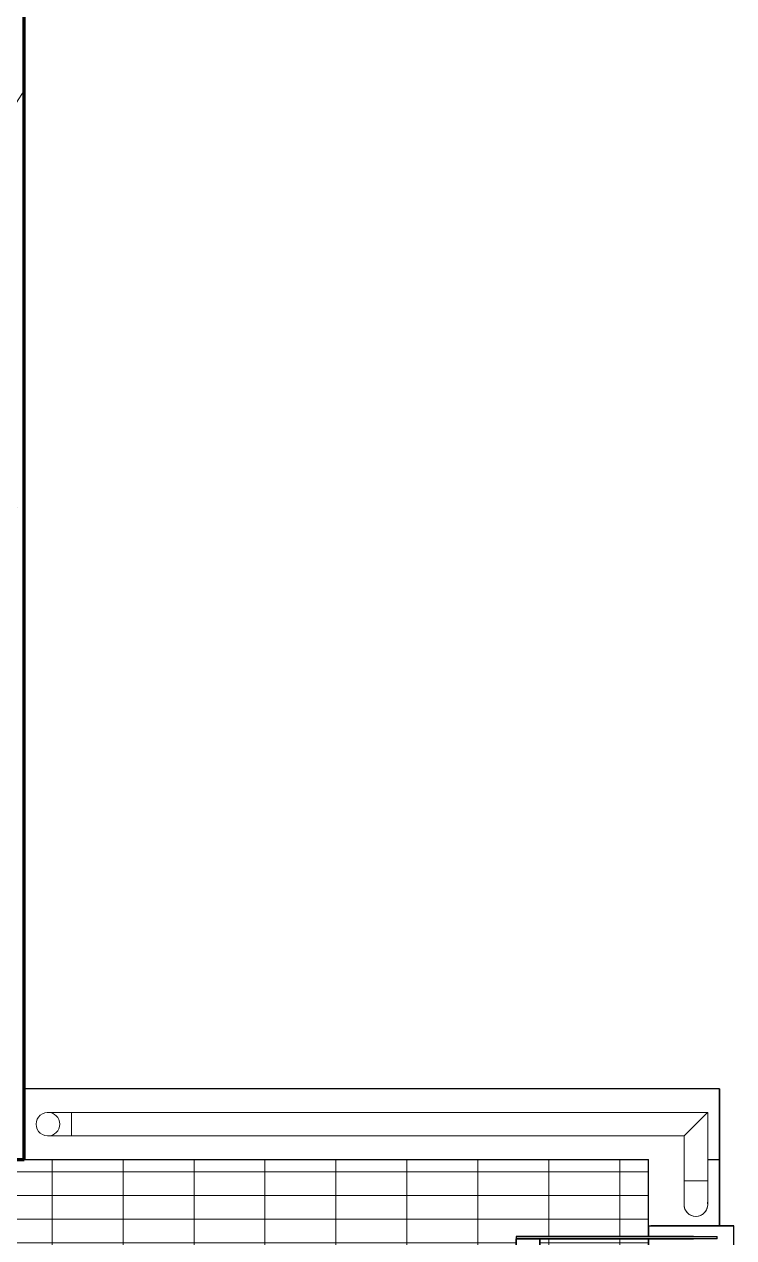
# Model space of a CAD drawing. Header units: millimetres. Extents: x -4391136 to -1798569, y -886572 to -291056.
# Drawn here: x -2377281 to -2375781, y -330252 to -327687 of the extents above; entities that cross this region are included whole.
import ezdxf

# ---------------------------------------------------------------- set-up
doc = ezdxf.new("R2010")
doc.units = ezdxf.units.MM
for name, color, linetype in [('_PP-Dim', 7, 'Continuous'), ('Xref-C-1-PP17-AR-2214-01-B$0$A-FLOR-E', 7, 'Continuous'), ('Xref-C-1-PP17-AR-2214-01-B$0$A-FLOR-HRAL', 7, 'Continuous'), ('Xref-C-1-PP17-AR-2214-01-B$0$A-FLOR-PATT', 7, 'Continuous'), ('Xref-C-1-PP17-AR-2214-01-B$0$A-GENM', 7, 'Continuous'), ('Xref-C-1-PP17-AR-2214-01-B$0$A-Wall', 7, 'Continuous'), ('Xref-C-1-PP17-AR-2214-01-B$0$A-WALL-PATT', 7, 'Continuous'), ('Xref-C-1-PP17-AR-2214-01-B$0$S-BEAM', 7, 'Continuous'), ('Xref-C-1-PP17-AR-2214-01-B$0$WALL-E', 7, 'Continuous')]:
    doc.layers.add(name, color=color, linetype=linetype)

# ---------------------------------------------------------------- blocks, each defined once
blk = doc.blocks.new('Xref-C-1-PP17-AR-2214-01-B$0$DPA_GM-Cat Ladder - H2700-19600415-ENTRANCE 2 - LOWER ROOF FLOOR PLAN01-flat-1')
at = {"layer": 'Xref-C-1-PP17-AR-2214-01-B$0$A-GENM', "color": 7}
for p, q in [((-497.5, -50), (-497.5, 130)), ((-497.5, 130), (-497.5, -45)), ((-447.5, 130), (-497.5, 130)), ((-447.5, 130), (-497.5, 130)), ((-447.5, -45), (-447.5, 130)), ((-447.5, 130), (-447.5, -50)), ((197.5, -50), (197.5, 130)), ((197.5, 130), (197.5, -45)), ((247.5, 130), (197.5, 130)), ((247.5, 130), (197.5, 130)), ((247.5, -45), (247.5, 130)), ((247.5, 130), (247.5, -50)), ((-470, 95), (-475, 95)), ((-475, -5), (-475, 95)), ((-470, 95), (-470, -5)), ((225, 95), (220, 95)), ((220, -5), (220, 95)), ((225, 95), (225, -5)), ((-475, 45), (-475, -5)), ((-470, -5), (-470, 45)), ((220, 45), (220, -5)), ((225, -5), (225, 45)), ((-475, -230), (-475, -5)), ((-475, -5), (-475, -230)), ((-470, -230), (-470, -5)), ((-470, -5), (-470, -230)), ((220, -5), (220, -230)), ((220, -230), (220, -5)), ((225, -5), (225, -230)), ((225, -230), (225, -5)), ((-497.5, -50), (-475, -50)), ((-475, -50), (-497.5, -50)), ((-470, -50), (-447.5, -50)), ((-447.5, -50), (-470, -50)), ((-397.5, -55), (-397.5, -50)), ((-397.5, -50), (-397.5, -55)), ((-397.5, -50), (-345, -50)), ((-397.5, -50), (-345, -50)), ((-397.5, -55), (-397.5, -50)), ((-397.5, -50), (-397.5, -55)), ((-397.5, -50), (-345, -50)), ((-397.5, -50), (-345, -50)), ((-345, -50), (95, -50)), ((-345, -205), (-345, -50)), ((-345, -280), (-345, -50)), ((-345, -50), (-345, -280)), ((-345, -280), (-345, -50)), ((-345, -50), (-345, -280)), ((-345, -225), (-345, -50)), ((-345, -50), (95, -50)), ((95, -50), (-345, -50)), ((-345, -50), (-345, -225)), ((95, -205), (95, -50)), ((95, -50), (95, -280)), ((95, -50), (147.5, -50)), ((95, -50), (147.5, -50)), ((95, -280), (95, -50)), ((95, -50), (95, -280)), ((95, -50), (147.5, -50)), ((95, -50), (147.5, -50)), ((95, -280), (95, -50)), ((95, -50), (95, -225)), ((95, -225), (95, -50)), ((147.5, -55), (147.5, -50)), ((147.5, -50), (147.5, -55)), ((147.5, -55), (147.5, -50)), ((147.5, -50), (147.5, -55)), ((197.5, -50), (220, -50)), ((220, -50), (197.5, -50)), ((225, -50), (247.5, -50)), ((247.5, -50), (225, -50)), ((-350, -55), (-397.5, -55)), ((-397.5, -55), (-350, -55)), ((-350, -55), (-397.5, -55)), ((-397.5, -55), (-350, -55)), ((-350, -280), (-350, -55)), ((-350, -55), (-350, -280)), ((-350, -280), (-350, -55)), ((-350, -55), (-350, -280)), ((100, -55), (100, -280)), ((147.5, -55), (100, -55)), ((100, -55), (147.5, -55)), ((100, -280), (100, -55)), ((100, -55), (100, -280)), ((147.5, -55), (100, -55)), ((100, -55), (147.5, -55)), ((100, -280), (100, -55)), ((-345, -205), (95, -205)), ((-475, -330), (-475, -230)), ((-475, -230), (-475, -280)), ((-470, -280), (-470, -230)), ((-470, -230), (-470, -330)), ((95, -225), (-345, -225)), ((-345, -225), (95, -225)), ((220, -230), (220, -280)), ((220, -330), (220, -230)), ((225, -230), (225, -330)), ((225, -280), (225, -230)), ((-475, -280), (-475, -330)), ((-470, -330), (-470, -280)), ((-350, -280), (-470, -280)), ((-470, -280), (-345, -280)), ((-345, -280), (-350, -280)), ((-350, -280), (-345, -280)), ((-345, -280), (-350, -280)), ((-350, -280), (-345, -280)), ((-345, -280), (-350, -280)), ((-350, -280), (-345, -280)), ((-345, -280), (-350, -280)), ((-345, -330), (-345, -280)), ((-345, -280), (-345, -330)), ((-345, -280), (-345, -330)), ((-345, -330), (-345, -280)), ((95, -280), (220, -280)), ((95, -280), (95, -330)), ((95, -330), (95, -280)), ((100, -280), (95, -280)), ((100, -280), (95, -280)), ((95, -280), (100, -280)), ((100, -280), (95, -280)), ((95, -280), (100, -280)), ((95, -330), (95, -280)), ((95, -280), (100, -280)), ((100, -280), (95, -280)), ((95, -280), (95, -330)), ((220, -280), (100, -280)), ((220, -280), (220, -330)), ((225, -330), (225, -280)), ((95, -287.5), (-345, -287.5)), ((95, -287.5), (-345, -287.5)), ((95, -287.5), (-345, -287.5)), ((95, -287.5), (-345, -287.5)), ((95, -287.5), (-345, -287.5)), ((95, -287.5), (-345, -287.5)), ((95, -287.5), (-345, -287.5)), ((95, -287.5), (-345, -287.5)), ((95, -287.5), (-345, -287.5)), ((-345, -288.1), (-345, -321.9)), ((-345, -321.9), (-345, -288.1)), ((-345, -288.1), (-345, -321.9)), ((-345, -321.9), (-345, -288.1)), ((-345, -288.1), (-345, -321.9)), ((-345, -321.9), (-345, -288.1)), ((-345, -288.1), (-345, -321.9)), ((-345, -321.9), (-345, -288.1)), ((-345, -288.1), (-345, -321.9)), ((-345, -321.9), (-345, -288.1)), ((-345, -288.1), (-345, -321.9)), ((-345, -321.9), (-345, -288.1)), ((-345, -288.1), (-345, -321.9)), ((-345, -321.9), (-345, -288.1)), ((-345, -288.1), (-345, -321.9)), ((-345, -321.9), (-345, -288.1)), ((-345, -288.1), (-345, -321.9)), ((-345, -321.9), (-345, -288.1)), ((95, -288.1), (95, -321.9)), ((95, -321.9), (95, -288.1)), ((95, -288.1), (95, -321.9)), ((95, -321.9), (95, -288.1)), ((95, -288.1), (95, -321.9)), ((95, -321.9), (95, -288.1)), ((95, -288.1), (95, -321.9)), ((95, -321.9), (95, -288.1)), ((95, -288.1), (95, -321.9)), ((95, -321.9), (95, -288.1)), ((95, -288.1), (95, -321.9)), ((95, -321.9), (95, -288.1)), ((95, -288.1), (95, -321.9)), ((95, -321.9), (95, -288.1)), ((95, -288.1), (95, -321.9)), ((95, -321.9), (95, -288.1)), ((95, -288.1), (95, -321.9)), ((95, -321.9), (95, -288.1)), ((-475, -330), (-470, -330)), ((-475, -330), (-350, -330)), ((-345, -330), (-470, -330)), ((-350, -330), (-345, -330)), ((-345, -330), (-350, -330)), ((-350, -330), (-345, -330)), ((-345, -322.5), (95, -322.5)), ((-345, -322.5), (95, -322.5)), ((-345, -322.5), (95, -322.5)), ((-345, -322.5), (95, -322.5)), ((-345, -322.5), (95, -322.5)), ((-345, -322.5), (95, -322.5)), ((-345, -322.5), (95, -322.5)), ((-345, -322.5), (95, -322.5)), ((-345, -322.5), (95, -322.5)), ((220, -330), (95, -330)), ((95, -330), (100, -330)), ((100, -330), (95, -330)), ((95, -330), (100, -330)), ((100, -330), (225, -330)), ((220, -330), (225, -330))]:
    blk.add_line(p, q, dxfattribs=at)
blk = doc.blocks.new('Xref-C-1-PP17-AR-2214-01-B$0$Top Rail Type - Top Rail_Internal_-V24-ENTRANCE 2 - LOWER ROOF FLOOR PLAN01-flat-1')
at = {"layer": 'Xref-C-1-PP17-AR-2214-01-B$0$A-FLOR-HRAL', "color": 7, "lineweight": 9}
for p, q in [((-2735342.7, -497253.9), (-2735342.7, -498598.9)), ((-2735197.7, -497253.9), (-2735342.7, -497253.9)), ((-2735197.7, -497303.9), (-2735197.7, -497253.9)), ((-2735292.7, -497303.9), (-2735292.7, -498598.9)), ((-2735197.7, -497303.9), (-2735292.7, -497303.9)), ((-2735292.7, -498598.9), (-2735342.7, -498598.9))]:
    blk.add_line(p, q, dxfattribs=at)
blk = doc.blocks.new('Xref-C-1-PP17-AR-2214-01-B$0$Top Rail Type - Top Rail_Internal_-12332645-ENTRANCE 2 - LOWER ROOF FLOOR PLAN01-flat-1')
at = {"layer": 'Xref-C-1-PP17-AR-2214-01-B$0$A-FLOR-HRAL', "color": 7, "lineweight": 9}
for p, q in [((-2735342.7, -497253.9), (-2735342.7, -498598.9)), ((-2735197.7, -497253.9), (-2735342.7, -497253.9)), ((-2735293.6, -497303.1), (-2735341.9, -497254.8)), ((-2735341.9, -497254.8), (-2735318.2, -497278.5)), ((-2735197.7, -497254.8), (-2735197.7, -497303.1)), ((-2735197.7, -497278.5), (-2735197.7, -497254.8)), ((-2735317.7, -497278.9), (-2735293.6, -497303.1)), ((-2735197.7, -497303.1), (-2735197.7, -497278.9)), ((-2735292.7, -498598.9), (-2735292.7, -497303.9)), ((-2735292.7, -497303.9), (-2735197.7, -497303.9)), ((-2735341.9, -498598.9), (-2735293.6, -498598.9)), ((-2735293.6, -498598.9), (-2735341.9, -498598.9))]:
    blk.add_line(p, q, dxfattribs=at)
blk = doc.blocks.new('Xref-C-1-PP17-AR-2214-01-B$0$Railing - Post Start-V23-ENTRANCE 2 - LOWER ROOF FLOOR PLAN01-flat-1')
at = {"layer": 'Xref-C-1-PP17-AR-2214-01-B$0$A-FLOR-HRAL', "color": 7, "lineweight": 9}
for p, q in [((-50, -0.9), (-50, -24.6)), ((-50, -24.6), (-50, -0.9)), ((-50, -25), (-50, -0.9)), ((-50, -0.9), (-50, -24.6)), ((-50, -25), (-50, -49.1)), ((-50, -49.1), (-50, -25)), ((-50, -25), (-50, -49.1)), ((-50, -49.1), (-50, -25)), ((0, 0), (-24.5, 0)), ((-50, -50), (0, -50))]:
    blk.add_line(p, q, dxfattribs=at)
for points in [[(-4.8, -0.5), (-4.8, -0.5, -0.048149), (0, 0)], [(0, 0), (0, 0, 0.048194), (-4.8, -0.5)], [(-4.8, -49.5), (-4.8, -49.5, 0.048149), (0, -50)], [(0, -50), (0, -50, -0.048194), (-4.8, -49.5)]]:
    blk.add_lwpolyline(points, format="xyb", dxfattribs=at)
at = {"layer": 'Xref-C-1-PP17-AR-2214-01-B$0$A-FLOR-HRAL', "color": 7, "lineweight": 9, "flags": 128}
for points in [[(0, 0), (0, 0), (-0.2, 0), (-0.4, 0), (-0.6, 0), (-1, 0), (-1.4, 0), (-1.9, 0), (-2.5, 0), (-3.2, 0), (-3.9, 0), (-4.8, 0), (-5.7, 0), (-6.6, 0), (-7.6, 0), (-8.7, 0), (-9.9, 0), (-11.1, 0), (-12.4, 0), (-13.8, 0), (-15.2, 0), (-16.6, 0), (-18.1, 0), (-19.7, 0), (-21.3, 0), (-23, 0), (-24.7, 0), (-26.4, 0), (-28.2, 0), (-30, 0), (-31.9, 0), (-33.8, 0), (-35.7, 0), (-37.6, 0), (-39.5, 0), (-41.5, 0), (-43.5, 0), (-45.5, 0), (-47.5, 0), (-49.5, 0), (-50, 0)], [(-50, -50), (-48, -50), (-46, -50), (-44, -50), (-42, -50), (-40.1, -50), (-38.1, -50), (-36.2, -50), (-34.3, -50), (-32.4, -50), (-30.5, -50), (-28.7, -50), (-26.9, -50), (-25.2, -50), (-23.4, -50), (-21.8, -50), (-20.1, -50), (-18.6, -50), (-17, -50), (-15.6, -50), (-14.1, -50), (-12.8, -50), (-11.5, -50), (-10.2, -50), (-9, -50), (-7.9, -50), (-6.9, -50), (-5.9, -50), (-5, -50), (-4.2, -50), (-3.4, -50), (-2.7, -50), (-2.1, -50), (-1.6, -50), (-1.1, -50), (-0.7, -50), (-0.4, -50), (-0.2, -50), (-0.1, -50), (0, -50), (0, -50)]]:
    blk.add_lwpolyline(points, dxfattribs=at)
at = {"layer": 'Xref-C-1-PP17-AR-2214-01-B$0$A-FLOR-HRAL', "color": 7, "lineweight": 9}
for start, end in [(270, 90), (0.9722, 99.8473), (260.7319, 0)]:
    blk.add_arc((0, -25), 25, start, end, dxfattribs=at)
blk = doc.blocks.new('Xref-C-1-PP17-AR-2214-01-B$0$Railing - Post End-V10-ENTRANCE 2 - LOWER ROOF FLOOR PLAN01-flat-1')
at = {"layer": 'Xref-C-1-PP17-AR-2214-01-B$0$A-FLOR-HRAL', "color": 7, "lineweight": 9}
for p, q in [((0, 50), (0, 0)), ((0.9, 50), (49.1, 50)), ((49.1, 50), (0.9, 50)), ((25, 50), (0.9, 50)), ((0.9, 50), (25, 50)), ((25, 50), (49.1, 50)), ((49.1, 50), (25, 50)), ((50, 0), (50, 24.5))]:
    blk.add_line(p, q, dxfattribs=at)
at = {"layer": 'Xref-C-1-PP17-AR-2214-01-B$0$A-FLOR-HRAL', "color": 7, "lineweight": 9, "flags": 128}
for points in [[(0, 50), (0, 48), (0, 46), (0, 44), (0, 42), (0, 40.1), (0, 38.1), (0, 36.2), (0, 34.3), (0, 32.4), (0, 30.5), (0, 28.7), (0, 26.9), (0, 25.2), (0, 23.4), (0, 21.8), (0, 20.1), (0, 18.6), (0, 17), (0, 15.6), (0, 14.1), (0, 12.8), (0, 11.5), (0, 10.2), (0, 9), (0, 7.9), (0, 6.9), (0, 5.9), (0, 5), (0, 4.2), (0, 3.4), (0, 2.7), (0, 2.1), (0, 1.6), (0, 1.1), (0, 0.7), (0, 0.4), (0, 0.2), (0, 0.1), (0, 0), (0, 0)], [(50, 0), (50, 0), (50, 0.2), (50, 0.4), (50, 0.6), (50, 1), (50, 1.4), (50, 1.9), (50, 2.5), (50, 3.2), (50, 3.9), (50, 4.8), (50, 5.7), (50, 6.6), (50, 7.6), (50, 8.7), (50, 9.9), (50, 11.1), (50, 12.4), (50, 13.8), (50, 15.2), (50, 16.6), (50, 18.1), (50, 19.7), (50, 21.3), (50, 23), (50, 24.7), (50, 26.4), (50, 28.2), (50, 30), (50, 31.9), (50, 33.8), (50, 35.7), (50, 37.6), (50, 39.5), (50, 41.5), (50, 43.5), (50, 45.5), (50, 47.5), (50, 49.5), (50, 50)]]:
    blk.add_lwpolyline(points, dxfattribs=at)
at = {"layer": 'Xref-C-1-PP17-AR-2214-01-B$0$A-FLOR-HRAL', "color": 7, "lineweight": 9}
for points in [[(0.5, 4.8), (0.5, 4.8, 0.048149), (0, 0)], [(0, 0), (0, 0, -0.048194), (0.5, 4.8)], [(49.5, 4.8), (49.5, 4.8, -0.048149), (50, 0)], [(50, 0), (50, 0, 0.048194), (49.5, 4.8)]]:
    blk.add_lwpolyline(points, format="xyb", dxfattribs=at)
for start, end in [(0, 180), (170.7319, 270), (270, 9.8473)]:
    blk.add_arc((25, 0), 25, start, end, dxfattribs=at)
blk = doc.blocks.new('Xref-C-1-PP17-AR-2214-01-B$0$Railing - Railing-12332639-ENTRANCE 2 - LOWER ROOF FLOOR PLAN01-flat-1')
at = {"layer": 'Xref-C-1-PP17-AR-2214-01-B$0$A-FLOR-HRAL', "color": 7, "lineweight": 9}
for p, q in [((-2735342.7, -497253.9), (-2735342.7, -498598.9)), ((-2735197.7, -497253.9), (-2735342.7, -497253.9)), ((-2735341.9, -497254.8), (-2735318.2, -497278.5)), ((-2735318.2, -497278.5), (-2735341.9, -497254.8)), ((-2735197.7, -497278.5), (-2735197.7, -497254.8)), ((-2735197.7, -497254.8), (-2735197.7, -497278.5)), ((-2735317.7, -497278.9), (-2735293.6, -497303.1)), ((-2735293.6, -497303.1), (-2735317.7, -497278.9)), ((-2735197.7, -497303.1), (-2735197.7, -497278.9)), ((-2735197.7, -497278.9), (-2735197.7, -497303.1)), ((-2735292.7, -498598.9), (-2735292.7, -497303.9)), ((-2735292.7, -497303.9), (-2735197.7, -497303.9)), ((-2735293.6, -498598.9), (-2735341.9, -498598.9)), ((-2735341.9, -498598.9), (-2735293.6, -498598.9))]:
    blk.add_line(p, q, dxfattribs=at)
at = {"color": 7}
for name, p in [('Xref-C-1-PP17-AR-2214-01-B$0$Railing - Post Start-V23-ENTRANCE 2 - LOWER ROOF FLOOR PLAN01-flat-1', (-2735147.7, -497253.9)), ('Xref-C-1-PP17-AR-2214-01-B$0$Railing - Post End-V10-ENTRANCE 2 - LOWER ROOF FLOOR PLAN01-flat-1', (-2735342.7, -498648.9))]:
    blk.add_blockref(name, p, dxfattribs=at)
blk = doc.blocks.new('W-1-PP17-ENT2_REV00_20260526-152612_EX_LOPF-1')
at = {"layer": 'Xref-C-1-PP17-AR-2214-01-B$0$A-FLOR-PATT', "lineweight": 9}
h = blk.add_hatch(dxfattribs=at)
h.set_pattern_fill('ACET-2D-FP_19', angle=-90, style=0, pattern_type=2)
h.set_pattern_definition([(0, (-2850021.69, -514912.866), (-2e-14, 50), []), (90, (-2850021.69, -514912.87), (-150, -5e-14), [])])
h.paths.add_polyline_path([(-960, -5134.6), (-960, -5187.5), (-735, -5187.5), (-735, -5140), (-730, -5140), (-730, -5067.5), (-960, -5067.5)], flags=17)
h.paths.add_polyline_path([(-935.3, -5637.5), (-960, -5637.5), (-960, -5757.5), (-730, -5757.5), (-730, -5685), (-735, -5685), (-735, -5637.5)], flags=17)
h.paths.add_polyline_path([(-967.5, -5632.3), (-967.5, -5632.5), (-905, -5632.5), (-905, -5192.5), (-967.5, -5192.7)], flags=17)
h.paths.add_polyline_path([(-5300, -7187.9), (-5300, -7240), (-730, -7240), (-730, -7187.9)])
h.paths.add_polyline_path([(-5300, -7065), (-5300, -7091.2), (-5300, -7137.9), (-730, -7137.9), (-730, -5762.5), (-1010, -5762.5), (-1010, -5632.5), (-1002.5, -5632.5), (-1002.5, -5192.5), (-1010, -5192.5), (-1010, -5062.5), (-730, -5062.5), (-730, -4900), (-2750, -4900), (-2750, -6080), (-3550, -6080), (-3550, -4900), (-3750, -4900), (-3750, -5750), (-4210, -5750), (-5011.7, -5964.9), (-5022.8, -5923.3), (-4376.1, -5750), (-5300, -5750), (-5300, -6898.9), (-5126.7, -6252.2), (-5085.1, -6263.3)])
at = {"layer": 'Xref-C-1-PP17-AR-2214-01-B$0$A-WALL-PATT', "lineweight": 9}
h = blk.add_hatch(dxfattribs=at)
h.set_pattern_fill('ACET-2D-FP_2', angle=-40, style=0, pattern_type=2)
h.set_pattern_definition([(320, (-2250, -2450), (385.18, 459.03), [76.2, -838.2]), (265, (-2250, -2450), (746.18, -65.28), [60.96, -670.56]), (10.45, (-2255.3, -2510.7), (-127.9, 693.38), [64.76, -712.36]), (316.184, (-2046.8, -2450), (622.3, 648.57), [114.3, -1257.3]), (6.636, (-2060.8, -2540.4), (-122.2, 1050.53), [97.14, -1068.54]), (261.184, (-2046.8, -2450), (1110.3, -172.2), [91.44, -1005.84]), (291, (-2097.6, -2551.6), (559.43, 214.74), [76.2, -838.2]), (236, (-2097.6, -2551.6), (620.98, -418.85), [60.96, -670.56]), (341.45, (-2131.7, -2602.14), (224.3, 668.45), [64.76, -712.36]), (307.5, (-2250, -2450), (206.912, 158.77), [33.53, -628.904, 33.53, -1320.29]), (307.5, (-2250, -2450), (206.912, 158.77), [-695.96, -647.19, 33.53, -639.57]), (277.5, (-2250, -2450), (359.307, 47.304), [33.53, -354.584, 33.53, -870.204]), (277.5, (-2250, -2450), (359.307, 47.304), [-421.64, -613.664, 33.53, -223.01]), (237.5, (-2250, -2223.44), (229.474, -146.19), [33.53, -220.47, 33.53, -1810.51]), (237.5, (-2250, -2223.44), (229.474, -146.19), [-287.53, -758.95, 33.53, -1018.03]), (227.5, (-2250, -2121.84), (350.42, -321.1), [33.53, -296.67, 33.53, -1239.52]), (227.5, (-2250, -2121.84), (350.42, -321.1), [-363.73, -492.76, 33.53, -713.23])])
h.paths.add_polyline_path([(-2250, -3178), (-2250, -3334.5), (-2250, -4700), (-2050, -4700), (-2050, -200), (-2250, -200)])
h = blk.add_hatch(dxfattribs=at)
h.set_pattern_fill('ACET-2D-FP_20', angle=-40, style=0, pattern_type=2)
h.set_pattern_definition([(50, (-2944.75, -4900), (-459.03, 385.18), [76.2, -838.2]), (355, (-2944.75, -4900), (65.3, 746.2), [60.96, -670.56]), (100.45, (-2884, -4905.3), (-693.4, -127.9), [64.76, -712.36]), (46.18, (-2944.75, -4696.8), (-648.6, 622.3), [114.3, -1257.3]), (96.64, (-2854.4, -4710.8), (-1050.5, -122.2), [97.14, -1068.54]), (351.18, (-2944.7, -4696.8), (172.2, 1110.3), [91.44, -1005.84]), (21, (-2843.15, -4747.6), (-214.74, 559.43), [76.2, -838.2]), (326, (-2843.15, -4747.6), (418.85, 621), [60.96, -670.56]), (71.45, (-2792.6, -4781.7), (-668.45, 224.3), [64.76, -712.36]), (37.5, (-2944.75, -4900), (-158.77, 206.91), [33.53, -628.9, 33.53, -1320.29]), (37.5, (-2944.75, -4900), (-158.77, 206.91), [-695.96, -647.19, 33.53, -639.57]), (7.5, (-2944.75, -4900), (-47.3, 359.3), [33.53, -354.58, 33.53, -870.2]), (7.5, (-2944.75, -4900), (-47.3, 359.3), [-421.64, -613.66, 33.53, -223.01]), (327.5, (-3171.32, -4900), (146.19, 229.474), [33.53, -220.47, 33.53, -1810.51]), (327.5, (-3171.32, -4900), (146.19, 229.474), [-287.53, -758.95, 33.53, -1018.03]), (317.5, (-3272.9, -4900), (321.1, 350.42), [33.53, -296.67, 33.53, -1239.52]), (317.5, (-3272.9, -4900), (321.1, 350.42), [-363.73, -492.76, 33.53, -713.23])])
h.paths.add_polyline_path([(-3839.5, -4743.3), (-3839.5, -4900), (-2050, -4899.8), (-2050, -4700), (-3839.5, -4700)])
at = {"layer": 'Xref-C-1-PP17-AR-2214-01-B$0$A-FLOR-E', "color": 7}
for p, q in [((-2050, -4750), (-2050, -400)), ((-580, -4750), (-2050, -4750)), ((-580, -4750), (-580, -5040)), ((-2750, -4900), (-730, -4900)), ((-730, -5062.5), (-730, -4900))]:
    blk.add_line(p, q, dxfattribs=at)
at = {"layer": 'Xref-C-1-PP17-AR-2214-01-B$0$A-Wall', "color": 7, "lineweight": 70}
for p, q in [((-2050, -4900), (-2050, -200)), ((-3750, -4900), (-2050, -4900))]:
    blk.add_line(p, q, dxfattribs=at)
at = {"layer": 'Xref-C-1-PP17-AR-2214-01-B$0$S-BEAM', "color": 7}
blk.add_line((-605, -4900), (-580, -4900), dxfattribs=at)
at = {"layer": 'Xref-C-1-PP17-AR-2214-01-B$0$WALL-E', "color": 7}
for p, q in [((-2050, -4750), (-2050, -4899.8)), ((-580, -4750), (-2050, -4750)), ((-580, -5040), (-580, -4750)), ((-730, -5062.5), (-730, -4900))]:
    blk.add_line(p, q, dxfattribs=at)
at = {"color": 7, "rotation": 270}
for name, p in [('Xref-C-1-PP17-AR-2214-01-B$0$Railing - Railing-12332639-ENTRANCE 2 - LOWER ROOF FLOOR PLAN01-flat-1', (496648.9, -2740142.7)), ('Xref-C-1-PP17-AR-2214-01-B$0$Top Rail Type - Top Rail_Internal_-V24-ENTRANCE 2 - LOWER ROOF FLOOR PLAN01-flat-1', (496648.9, -2740142.7)), ('Xref-C-1-PP17-AR-2214-01-B$0$Top Rail Type - Top Rail_Internal_-12332645-ENTRANCE 2 - LOWER ROOF FLOOR PLAN01-flat-1', (496648.9, -2740142.7)), ('Xref-C-1-PP17-AR-2214-01-B$0$DPA_GM-Cat Ladder - H2700-19600415-ENTRANCE 2 - LOWER ROOF FLOOR PLAN01-flat-1', (-680, -5537.5))]:
    blk.add_blockref(name, p, dxfattribs=at)

msp = doc.modelspace()

# ---------------------------------------------------------------- block references
at = {"layer": '_PP-Dim', "color": 7}
msp.add_blockref('W-1-PP17-ENT2_REV00_20260526-152612_EX_LOPF-1', (-2375230.6, -325186.9), dxfattribs=at)

doc.saveas('drawing.dxf')
